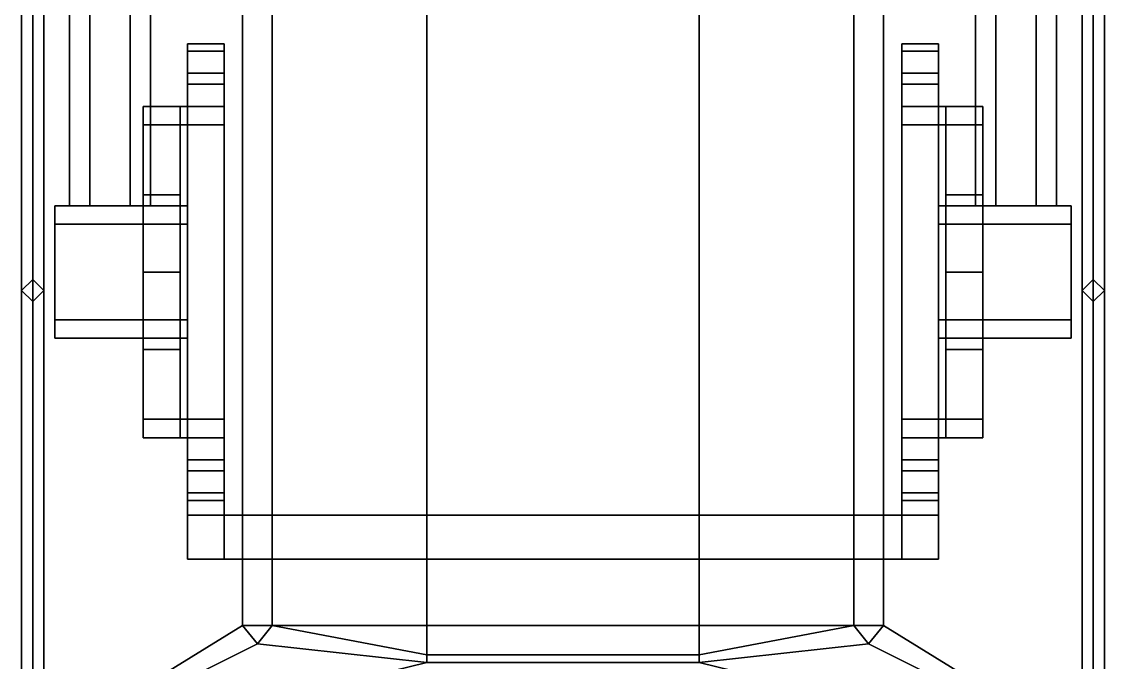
# Model space of a CAD drawing. Extents: x -1.6 to 1.6, y -8.5 to 8.5.
# Drawn here: x -1.47 to 1.47, y -6.98 to -5.24 of the extents above; entities that cross this region are included whole.
import ezdxf

# ---------------------------------------------------------------- set-up
doc = ezdxf.new("R2010")
doc.units = 0
doc.layers.get('0').update_dxf_attribs({"linetype": 'CONTINUOUS'})
doc.layers.add('TMP', color=5, linetype='CONTINUOUS')

msp = doc.modelspace()

# ---------------------------------------------------------------- linework, layer by layer
for points in [[(-1.47, 7.26, 1.54), (-1.47, 7.26, 1.16), (-1.47, -7.25, 1.16), (-1.47, -7.25, 1.54)], [(-1.47, -7.25, 1.16), (-1.47, 7.26, 1.16), (1.47, 7.26, 1.16), (1.47, -7.25, 1.16)], [(1.47, -7.25, 1.16), (1.47, 7.26, 1.16), (1.47, 7.26, 1.54), (1.47, -7.25, 1.54)], [(-0.79, -4.21, 3.62), (-0.87, -4.21, 3.53), (-0.87, -6.88, 3.53), (-0.79, -6.88, 3.62)], [(-0.37, -6.88, 3.68), (-0.37, -4.21, 3.68), (-0.79, -4.21, 3.62), (-0.79, -6.88, 3.62)], [(0.37, -6.88, 3.68), (0.37, -4.21, 3.68), (-0.37, -4.21, 3.68), (-0.37, -6.88, 3.68)], [(0.79, -4.21, 3.62), (0.37, -4.21, 3.68), (0.37, -6.88, 3.68), (0.79, -6.88, 3.62)], [(0.87, -6.88, 3.53), (0.87, -4.21, 3.53), (0.79, -4.21, 3.62), (0.79, -6.88, 3.62)], [(-0.87, -6.88, 1.54), (-0.87, -4.58, 1.54), (-1.47, -4.58, 1.54), (-1.47, -7.25, 1.54)], [(-0.87, -4.58, 3.53), (-0.87, -4.58, 1.54), (-0.87, -6.88, 1.54), (-0.87, -6.88, 3.53)], [(0.87, -6.88, 1.54), (0.87, -4.58, 1.54), (0.87, -4.58, 3.53), (0.87, -6.88, 3.53)], [(1.47, -7.25, 1.54), (1.47, -4.58, 1.54), (0.87, -4.58, 1.54), (0.87, -6.88, 1.54)], [(-0.83, -6.93, 1.54), (-0.83, -6.93, 1.54), (-0.87, -6.88, 1.54), (-1.47, -7.25, 1.54)], [(-0.87, -6.88, 3.53), (-0.87, -6.88, 1.54), (-0.83, -6.93, 1.54), (-0.83, -6.93, 3.53)], [(-0.87, -6.88, 3.53), (-0.87, -6.88, 3.53), (-0.83, -6.93, 3.53), (-0.79, -6.88, 3.62)], [(-0.79, -6.88, 3.62), (-0.83, -6.93, 3.53), (-0.37, -6.98, 3.53), (-0.37, -6.96, 3.62)], [(-0.79, -6.88, 3.62), (-0.79, -6.88, 3.62), (-0.37, -6.96, 3.62), (-0.37, -6.88, 3.68)], [(-0.37, -6.88, 3.68), (-0.37, -6.96, 3.62), (0.37, -6.96, 3.62), (0.37, -6.88, 3.68)], [(0.37, -6.88, 3.68), (0.37, -6.96, 3.62), (0.79, -6.88, 3.62)], [(0.37, -6.96, 3.62), (0.37, -6.98, 3.53), (0.83, -6.93, 3.53), (0.79, -6.88, 3.62)], [(0.79, -6.88, 3.62), (0.83, -6.93, 3.53), (0.87, -6.88, 3.53)], [(0.83, -6.93, 1.54), (0.87, -6.88, 1.54), (0.87, -6.88, 3.53), (0.83, -6.93, 3.53)], [(1.47, -7.25, 1.54), (1.47, -7.25, 1.54), (0.87, -6.88, 1.54), (0.83, -6.93, 1.54)], [(-0.37, -6.98, 1.54), (-0.37, -6.98, 1.54), (-0.83, -6.93, 1.54), (-1.47, -7.25, 1.54)], [(-0.83, -6.93, 1.54), (-0.37, -6.98, 1.54), (-0.37, -6.98, 3.53), (-0.83, -6.93, 3.53)], [(0.37, -6.98, 3.53), (0.37, -6.98, 1.54), (0.83, -6.93, 1.54), (0.83, -6.93, 3.53)], [(1.47, -7.25, 1.54), (1.47, -7.25, 1.54), (0.83, -6.93, 1.54), (0.37, -6.98, 1.54)], [(-0.37, -6.96, 3.62), (-0.37, -6.98, 3.53), (0.37, -6.98, 3.53), (0.37, -6.96, 3.62)], [(1.47, -7.25, 1.54), (0.37, -6.98, 1.54), (-0.37, -6.98, 1.54), (-1.47, -7.25, 1.54)], [(-0.37, -6.98, 3.53), (-0.37, -6.98, 1.54), (0.37, -6.98, 1.54), (0.37, -6.98, 3.53)]]:
    msp.add_3dface(points)
at = {"layer": 'TMP'}
for points in [[(-1.47, -7.05, 2.4), (-1.44, -7.08, 2.43), (-1.44, -4.21, 2.43), (-1.47, -4.21, 2.4)], [(-1.44, -7.02, 2.37), (-1.47, -7.05, 2.4), (-1.47, -4.21, 2.4), (-1.44, -4.21, 2.37)], [(-1.44, -7.08, 2.43), (-1.41, -7.05, 2.4), (-1.41, -4.21, 2.4), (-1.44, -4.21, 2.43)], [(-1.41, -7.05, 2.4), (-1.44, -7.02, 2.37), (-1.44, -4.21, 2.37), (-1.41, -4.21, 2.4)], [(1.44, -7.02, 2.37), (1.41, -7.05, 2.4), (1.41, -4.21, 2.4), (1.44, -4.21, 2.37)], [(1.41, -7.05, 2.4), (1.44, -7.08, 2.43), (1.44, -4.21, 2.43), (1.41, -4.21, 2.4)], [(1.47, -7.05, 2.4), (1.44, -7.02, 2.37), (1.44, -4.21, 2.37), (1.47, -4.21, 2.4)], [(1.44, -7.08, 2.43), (1.47, -7.05, 2.4), (1.47, -4.21, 2.4), (1.44, -4.21, 2.43)], [(-1.34, -5.74, 0.54), (-1.285, -5.74, 0.6353), (-1.285, -4.54, 0.6353), (-1.34, -4.54, 0.54)], [(-1.285, -5.74, 0.4447), (-1.34, -5.74, 0.54), (-1.34, -4.54, 0.54), (-1.285, -4.54, 0.4447)], [(-1.285, -5.74, 0.6353), (-1.175, -5.74, 0.6353), (-1.175, -4.54, 0.6353), (-1.285, -4.54, 0.6353)], [(-1.175, -5.74, 0.4447), (-1.285, -5.74, 0.4447), (-1.285, -4.54, 0.4447), (-1.175, -4.54, 0.4447)], [(-1.175, -5.74, 0.6353), (-1.12, -5.74, 0.54), (-1.12, -4.54, 0.54), (-1.175, -4.54, 0.6353)], [(-1.12, -5.74, 0.54), (-1.175, -5.74, 0.4447), (-1.175, -4.54, 0.4447), (-1.12, -4.54, 0.54)], [(1.175, -5.74, 0.4447), (1.12, -5.74, 0.54), (1.12, -4.54, 0.54), (1.175, -4.54, 0.4447)], [(1.12, -5.74, 0.54), (1.175, -5.74, 0.6353), (1.175, -4.54, 0.6353), (1.12, -4.54, 0.54)], [(1.285, -5.74, 0.4447), (1.175, -5.74, 0.4447), (1.175, -4.54, 0.4447), (1.285, -4.54, 0.4447)], [(1.175, -5.74, 0.6353), (1.285, -5.74, 0.6353), (1.285, -4.54, 0.6353), (1.175, -4.54, 0.6353)], [(1.34, -5.74, 0.54), (1.285, -5.74, 0.4447), (1.285, -4.54, 0.4447), (1.34, -4.54, 0.54)], [(1.285, -5.74, 0.6353), (1.34, -5.74, 0.54), (1.34, -4.54, 0.54), (1.285, -4.54, 0.6353)], [(-1.02, -6.54, 0.31), (-1.02, -6.46, 0.39), (-1.02, -5.38, 0.39), (-1.02, -5.3, 0.31)], [(-1.02, -5.3, 0.31), (-1.02, -5.38, 0.39), (-1.02, -5.38, 0.66), (-1.02, -5.3, 0.67)], [(-0.92, -5.3, 0.67), (-0.92, -5.3, 0.31), (-1.02, -5.3, 0.31), (-1.02, -5.3, 0.67)], [(-0.92, -5.3, 0.31), (-0.92, -6.54, 0.31), (-1.02, -6.54, 0.31), (-1.02, -5.3, 0.31)], [(-1.02, -5.3, 0.67), (-1.02, -5.38, 0.66), (-1.02, -5.38, 0.78), (-1.02, -5.32, 0.84)], [(-0.92, -5.32, 0.84), (-0.92, -5.3, 0.67), (-1.02, -5.3, 0.67), (-1.02, -5.32, 0.84)], [(-1.02, -5.32, 0.84), (-1.02, -5.38, 0.78), (-1.02, -5.47, 0.83), (-1.02, -5.41, 0.92)], [(-0.92, -5.41, 0.92), (-0.92, -5.32, 0.84), (-1.02, -5.32, 0.84), (-1.02, -5.41, 0.92)], [(-0.92, -5.3, 0.31), (-0.92, -5.38, 0.39), (-0.92, -6.46, 0.39), (-0.92, -6.54, 0.31)], [(-0.92, -5.38, 0.66), (-0.92, -5.38, 0.39), (-0.92, -5.3, 0.31), (-0.92, -5.3, 0.67)], [(-0.92, -5.38, 0.78), (-0.92, -5.38, 0.66), (-0.92, -5.3, 0.67), (-0.92, -5.32, 0.84)], [(-0.92, -5.47, 0.83), (-0.92, -5.38, 0.78), (-0.92, -5.32, 0.84), (-0.92, -5.41, 0.92)], [(0.92, -6.54, 0.31), (0.92, -5.3, 0.31), (1.02, -5.3, 0.31), (1.02, -6.54, 0.31)], [(0.92, -6.54, 0.31), (0.92, -6.46, 0.39), (0.92, -5.38, 0.39), (0.92, -5.3, 0.31)], [(0.92, -5.3, 0.31), (0.92, -5.38, 0.39), (0.92, -5.38, 0.66), (0.92, -5.3, 0.67)], [(1.02, -5.3, 0.67), (1.02, -5.3, 0.31), (0.92, -5.3, 0.31), (0.92, -5.3, 0.67)], [(0.92, -5.3, 0.67), (0.92, -5.38, 0.66), (0.92, -5.38, 0.78), (0.92, -5.32, 0.84)], [(1.02, -5.32, 0.84), (1.02, -5.3, 0.67), (0.92, -5.3, 0.67), (0.92, -5.32, 0.84)], [(0.92, -5.32, 0.84), (0.92, -5.38, 0.78), (0.92, -5.47, 0.83), (0.92, -5.41, 0.92)], [(1.02, -5.41, 0.92), (1.02, -5.32, 0.84), (0.92, -5.32, 0.84), (0.92, -5.41, 0.92)], [(1.02, -5.3, 0.31), (1.02, -5.38, 0.39), (1.02, -6.46, 0.39), (1.02, -6.54, 0.31)], [(1.02, -5.38, 0.66), (1.02, -5.38, 0.39), (1.02, -5.3, 0.31), (1.02, -5.3, 0.67)], [(1.02, -5.38, 0.78), (1.02, -5.38, 0.66), (1.02, -5.3, 0.67), (1.02, -5.32, 0.84)], [(1.02, -5.47, 0.83), (1.02, -5.38, 0.78), (1.02, -5.32, 0.84), (1.02, -5.41, 0.92)], [(-0.92, -6.46, 0.39), (-0.92, -5.38, 0.39), (-1.02, -5.38, 0.39), (-1.02, -6.46, 0.39)], [(-1.02, -5.38, 0.66), (-1.02, -5.38, 0.39), (-0.92, -5.38, 0.39), (-0.92, -5.38, 0.66)], [(-1.02, -5.38, 0.78), (-1.02, -5.38, 0.66), (-0.92, -5.38, 0.66), (-0.92, -5.38, 0.78)], [(-1.02, -5.47, 0.83), (-1.02, -5.38, 0.78), (-0.92, -5.38, 0.78), (-0.92, -5.47, 0.83)], [(0.92, -5.38, 0.39), (0.92, -6.46, 0.39), (1.02, -6.46, 0.39), (1.02, -5.38, 0.39)], [(0.92, -5.38, 0.66), (0.92, -5.38, 0.39), (1.02, -5.38, 0.39), (1.02, -5.38, 0.66)], [(0.92, -5.38, 0.78), (0.92, -5.38, 0.66), (1.02, -5.38, 0.66), (1.02, -5.38, 0.78)], [(0.92, -5.47, 0.83), (0.92, -5.38, 0.78), (1.02, -5.38, 0.78), (1.02, -5.47, 0.83)], [(-1.02, -5.41, 0.92), (-1.02, -6.43, 0.92), (-0.92, -6.43, 0.92), (-0.92, -5.41, 0.92)], [(-1.02, -6.37, 0.83), (-1.02, -6.43, 0.92), (-1.02, -5.41, 0.92), (-1.02, -5.47, 0.83)], [(-0.92, -5.41, 0.92), (-0.92, -6.43, 0.92), (-0.92, -6.37, 0.83), (-0.92, -5.47, 0.83)], [(0.92, -6.43, 0.92), (0.92, -5.41, 0.92), (0.92, -5.47, 0.83), (0.92, -6.37, 0.83)], [(1.02, -6.43, 0.92), (1.02, -5.41, 0.92), (0.92, -5.41, 0.92), (0.92, -6.43, 0.92)], [(1.02, -5.47, 0.83), (1.02, -5.41, 0.92), (1.02, -6.43, 0.92), (1.02, -6.37, 0.83)], [(-1.14, -5.71, 0.76), (-1.14, -5.71, 0.9), (-1.14, -5.47, 0.78), (-1.14, -5.52, 0.69)], [(-1.14, -5.47, 0.78), (-1.14, -5.71, 0.9), (-1.04, -5.71, 0.9), (-1.04, -5.47, 0.78)], [(-1.02, -5.52, 0.39), (-1.14, -5.52, 0.69), (-1.14, -5.47, 0.78), (-1.02, -5.47, 0.39)], [(-1.02, -5.47, 0.39), (-1.14, -5.47, 0.78), (-1.04, -5.47, 0.78), (-0.92, -5.47, 0.39)], [(-1.04, -5.47, 0.78), (-1.04, -5.71, 0.9), (-1.04, -5.71, 0.76), (-1.04, -5.52, 0.69)], [(-1.04, -5.47, 0.78), (-1.04, -5.52, 0.69), (-0.92, -5.52, 0.39), (-0.92, -5.47, 0.39)], [(-0.92, -5.47, 0.83), (-0.92, -6.37, 0.83), (-1.02, -6.37, 0.83), (-1.02, -5.47, 0.83)], [(0.92, -6.37, 0.83), (0.92, -5.47, 0.83), (1.02, -5.47, 0.83), (1.02, -6.37, 0.83)], [(0.92, -5.47, 0.39), (1.04, -5.47, 0.78), (1.14, -5.47, 0.78), (1.02, -5.47, 0.39)], [(1.04, -5.52, 0.69), (1.04, -5.47, 0.78), (0.92, -5.47, 0.39), (0.92, -5.52, 0.39)], [(1.02, -5.47, 0.39), (1.14, -5.47, 0.78), (1.14, -5.52, 0.69), (1.02, -5.52, 0.39)], [(1.04, -5.47, 0.78), (1.04, -5.71, 0.9), (1.14, -5.71, 0.9), (1.14, -5.47, 0.78)], [(1.04, -5.71, 0.76), (1.04, -5.71, 0.9), (1.04, -5.47, 0.78), (1.04, -5.52, 0.69)], [(1.14, -5.47, 0.78), (1.14, -5.71, 0.9), (1.14, -5.71, 0.76), (1.14, -5.52, 0.69)], [(-1.04, -5.52, 0.69), (-1.04, -5.71, 0.76), (-1.14, -5.71, 0.76), (-1.14, -5.52, 0.69)], [(-0.92, -5.52, 0.39), (-1.04, -5.52, 0.69), (-1.14, -5.52, 0.69), (-1.02, -5.52, 0.39)], [(1.02, -5.52, 0.39), (1.14, -5.52, 0.69), (1.04, -5.52, 0.69), (0.92, -5.52, 0.39)], [(1.14, -5.52, 0.69), (1.14, -5.71, 0.76), (1.04, -5.71, 0.76), (1.04, -5.52, 0.69)], [(-1.14, -5.71, 0.9), (-1.14, -5.92, 0.94), (-1.04, -5.92, 0.94), (-1.04, -5.71, 0.9)], [(-1.14, -5.92, 0.79), (-1.14, -5.92, 0.94), (-1.14, -5.71, 0.9), (-1.14, -5.71, 0.76)], [(-1.04, -5.71, 0.76), (-1.04, -5.92, 0.79), (-1.14, -5.92, 0.79), (-1.14, -5.71, 0.76)], [(-1.04, -5.71, 0.9), (-1.04, -5.92, 0.94), (-1.04, -5.92, 0.79), (-1.04, -5.71, 0.76)], [(1.14, -5.71, 0.76), (1.14, -5.92, 0.79), (1.04, -5.92, 0.79), (1.04, -5.71, 0.76)], [(1.04, -5.92, 0.79), (1.04, -5.92, 0.94), (1.04, -5.71, 0.9), (1.04, -5.71, 0.76)], [(1.04, -5.71, 0.9), (1.04, -5.92, 0.94), (1.14, -5.92, 0.94), (1.14, -5.71, 0.9)], [(1.14, -5.71, 0.9), (1.14, -5.92, 0.94), (1.14, -5.92, 0.79), (1.14, -5.71, 0.76)], [(-1.38, -6.1, 0.69), (-1.38, -5.74, 0.69), (-1.38, -5.74, 0.43), (-1.38, -6.1, 0.43)], [(-1.38, -6.1, 0.43), (-1.38, -5.74, 0.43), (-1.02, -5.74, 0.43), (-1.02, -6.1, 0.43)], [(-1.38, -6.05, 0.75), (-1.38, -5.79, 0.75), (-1.38, -5.74, 0.69), (-1.38, -6.1, 0.69)], [(-1.38, -5.74, 0.69), (-1.38, -5.79, 0.75), (-1.02, -5.79, 0.75), (-1.02, -5.74, 0.69)], [(-1.38, -5.74, 0.43), (-1.38, -5.74, 0.69), (-1.02, -5.74, 0.69), (-1.02, -5.74, 0.43)], [(1.02, -5.74, 0.69), (1.02, -5.79, 0.75), (1.38, -5.79, 0.75), (1.38, -5.74, 0.69)], [(1.02, -5.74, 0.43), (1.02, -5.74, 0.69), (1.38, -5.74, 0.69), (1.38, -5.74, 0.43)], [(1.38, -5.74, 0.43), (1.38, -6.1, 0.43), (1.02, -6.1, 0.43), (1.02, -5.74, 0.43)], [(1.38, -5.79, 0.75), (1.38, -6.05, 0.75), (1.38, -6.1, 0.69), (1.38, -5.74, 0.69)], [(1.38, -5.74, 0.69), (1.38, -6.1, 0.69), (1.38, -6.1, 0.43), (1.38, -5.74, 0.43)], [(-1.02, -6.05, 0.75), (-1.02, -5.79, 0.75), (-1.38, -5.79, 0.75), (-1.38, -6.05, 0.75)], [(1.02, -5.79, 0.75), (1.02, -6.05, 0.75), (1.38, -6.05, 0.75), (1.38, -5.79, 0.75)], [(-1.14, -6.13, 0.9), (-1.14, -5.92, 0.94), (-1.14, -5.92, 0.79), (-1.14, -6.13, 0.76)], [(-1.04, -6.13, 0.9), (-1.04, -5.92, 0.94), (-1.14, -5.92, 0.94), (-1.14, -6.13, 0.9)], [(-1.14, -6.13, 0.76), (-1.14, -5.92, 0.79), (-1.04, -5.92, 0.79), (-1.04, -6.13, 0.76)], [(-1.04, -5.92, 0.79), (-1.04, -5.92, 0.94), (-1.04, -6.13, 0.9), (-1.04, -6.13, 0.76)], [(1.04, -6.13, 0.9), (1.04, -5.92, 0.94), (1.04, -5.92, 0.79), (1.04, -6.13, 0.76)], [(1.14, -6.13, 0.9), (1.14, -5.92, 0.94), (1.04, -5.92, 0.94), (1.04, -6.13, 0.9)], [(1.04, -6.13, 0.76), (1.04, -5.92, 0.79), (1.14, -5.92, 0.79), (1.14, -6.13, 0.76)], [(1.14, -5.92, 0.79), (1.14, -5.92, 0.94), (1.14, -6.13, 0.9), (1.14, -6.13, 0.76)], [(-1.47, -5.97, 2.4), (-1.44, -5.94, 2.37), (-1.44, -5.94, 1.54), (-1.47, -5.97, 1.54)], [(-1.44, -5.94, 2.37), (-1.41, -5.97, 2.4), (-1.41, -5.97, 1.54), (-1.44, -5.94, 1.54)], [(1.41, -5.97, 2.4), (1.44, -5.94, 2.37), (1.44, -5.94, 1.54), (1.41, -5.97, 1.54)], [(1.44, -5.94, 2.37), (1.47, -5.97, 2.4), (1.47, -5.97, 1.54), (1.44, -5.94, 1.54)], [(-1.44, -6, 2.37), (-1.47, -5.97, 2.4), (-1.47, -5.97, 1.54), (-1.44, -6, 1.54)], [(-1.41, -5.97, 2.4), (-1.44, -6, 2.37), (-1.44, -6, 1.54), (-1.41, -5.97, 1.54)], [(1.44, -6, 2.37), (1.41, -5.97, 2.4), (1.41, -5.97, 1.54), (1.44, -6, 1.54)], [(1.47, -5.97, 2.4), (1.44, -6, 2.37), (1.44, -6, 1.54), (1.47, -5.97, 1.54)], [(-1.02, -6.1, 0.69), (-1.02, -6.05, 0.75), (-1.38, -6.05, 0.75), (-1.38, -6.1, 0.69)], [(1.38, -6.1, 0.69), (1.38, -6.05, 0.75), (1.02, -6.05, 0.75), (1.02, -6.1, 0.69)], [(-1.02, -6.1, 0.43), (-1.02, -6.1, 0.69), (-1.38, -6.1, 0.69), (-1.38, -6.1, 0.43)], [(1.38, -6.1, 0.43), (1.38, -6.1, 0.69), (1.02, -6.1, 0.69), (1.02, -6.1, 0.43)], [(-1.14, -6.37, 0.78), (-1.14, -6.13, 0.9), (-1.14, -6.13, 0.76), (-1.14, -6.32, 0.69)], [(-1.04, -6.37, 0.78), (-1.04, -6.13, 0.9), (-1.14, -6.13, 0.9), (-1.14, -6.37, 0.78)], [(-1.14, -6.32, 0.69), (-1.14, -6.13, 0.76), (-1.04, -6.13, 0.76), (-1.04, -6.32, 0.69)], [(-1.04, -6.13, 0.76), (-1.04, -6.13, 0.9), (-1.04, -6.37, 0.78), (-1.04, -6.32, 0.69)], [(1.04, -6.37, 0.78), (1.04, -6.13, 0.9), (1.04, -6.13, 0.76), (1.04, -6.32, 0.69)], [(1.04, -6.32, 0.69), (1.04, -6.13, 0.76), (1.14, -6.13, 0.76), (1.14, -6.32, 0.69)], [(1.14, -6.37, 0.78), (1.14, -6.13, 0.9), (1.04, -6.13, 0.9), (1.04, -6.37, 0.78)], [(1.14, -6.13, 0.76), (1.14, -6.13, 0.9), (1.14, -6.37, 0.78), (1.14, -6.32, 0.69)], [(-1.02, -6.32, 0.39), (-1.14, -6.32, 0.69), (-1.04, -6.32, 0.69), (-0.92, -6.32, 0.39)], [(-1.02, -6.37, 0.39), (-1.14, -6.37, 0.78), (-1.14, -6.32, 0.69), (-1.02, -6.32, 0.39)], [(-1.04, -6.32, 0.69), (-1.04, -6.37, 0.78), (-0.92, -6.37, 0.39), (-0.92, -6.32, 0.39)], [(1.04, -6.37, 0.78), (1.04, -6.32, 0.69), (0.92, -6.32, 0.39), (0.92, -6.37, 0.39)], [(0.92, -6.32, 0.39), (1.04, -6.32, 0.69), (1.14, -6.32, 0.69), (1.02, -6.32, 0.39)], [(1.02, -6.32, 0.39), (1.14, -6.32, 0.69), (1.14, -6.37, 0.78), (1.02, -6.37, 0.39)], [(-0.92, -6.37, 0.39), (-1.04, -6.37, 0.78), (-1.14, -6.37, 0.78), (-1.02, -6.37, 0.39)], [(-1.02, -6.37, 0.83), (-1.02, -6.46, 0.78), (-1.02, -6.52, 0.84), (-1.02, -6.43, 0.92)], [(-0.92, -6.37, 0.83), (-0.92, -6.46, 0.78), (-1.02, -6.46, 0.78), (-1.02, -6.37, 0.83)], [(-0.92, -6.52, 0.84), (-0.92, -6.46, 0.78), (-0.92, -6.37, 0.83), (-0.92, -6.43, 0.92)], [(0.92, -6.37, 0.83), (0.92, -6.46, 0.78), (0.92, -6.52, 0.84), (0.92, -6.43, 0.92)], [(1.02, -6.37, 0.39), (1.14, -6.37, 0.78), (1.04, -6.37, 0.78), (0.92, -6.37, 0.39)], [(1.02, -6.37, 0.83), (1.02, -6.46, 0.78), (0.92, -6.46, 0.78), (0.92, -6.37, 0.83)], [(1.02, -6.52, 0.84), (1.02, -6.46, 0.78), (1.02, -6.37, 0.83), (1.02, -6.43, 0.92)], [(-1.02, -6.43, 0.92), (-1.02, -6.52, 0.84), (-0.92, -6.52, 0.84), (-0.92, -6.43, 0.92)], [(0.92, -6.43, 0.92), (0.92, -6.52, 0.84), (1.02, -6.52, 0.84), (1.02, -6.43, 0.92)], [(-1.02, -6.46, 0.66), (-1.02, -6.46, 0.39), (-1.02, -6.54, 0.31), (-1.02, -6.54, 0.67)], [(-0.92, -6.46, 0.66), (-0.92, -6.46, 0.39), (-1.02, -6.46, 0.39), (-1.02, -6.46, 0.66)], [(-1.02, -6.46, 0.78), (-1.02, -6.46, 0.66), (-1.02, -6.54, 0.67), (-1.02, -6.52, 0.84)], [(-0.92, -6.46, 0.78), (-0.92, -6.46, 0.66), (-1.02, -6.46, 0.66), (-1.02, -6.46, 0.78)], [(-0.92, -6.54, 0.31), (-0.92, -6.46, 0.39), (-0.92, -6.46, 0.66), (-0.92, -6.54, 0.67)], [(-0.92, -6.54, 0.67), (-0.92, -6.46, 0.66), (-0.92, -6.46, 0.78), (-0.92, -6.52, 0.84)], [(0.92, -6.46, 0.78), (0.92, -6.46, 0.66), (0.92, -6.54, 0.67), (0.92, -6.52, 0.84)], [(0.92, -6.46, 0.66), (0.92, -6.46, 0.39), (0.92, -6.54, 0.31), (0.92, -6.54, 0.67)], [(1.02, -6.46, 0.78), (1.02, -6.46, 0.66), (0.92, -6.46, 0.66), (0.92, -6.46, 0.78)], [(1.02, -6.46, 0.66), (1.02, -6.46, 0.39), (0.92, -6.46, 0.39), (0.92, -6.46, 0.66)], [(1.02, -6.54, 0.67), (1.02, -6.46, 0.66), (1.02, -6.46, 0.78), (1.02, -6.52, 0.84)], [(1.02, -6.54, 0.31), (1.02, -6.46, 0.39), (1.02, -6.46, 0.66), (1.02, -6.54, 0.67)], [(-1.02, -6.52, 0.84), (-1.02, -6.54, 0.67), (-0.92, -6.54, 0.67), (-0.92, -6.52, 0.84)], [(0.92, -6.52, 0.84), (0.92, -6.54, 0.67), (1.02, -6.54, 0.67), (1.02, -6.52, 0.84)], [(-1.02, -6.54, 0.67), (-1.02, -6.54, 0.31), (-0.92, -6.54, 0.31), (-0.92, -6.54, 0.67)], [(-1.02, -6.54, 0.65), (-1.02, -6.54, 0.43), (-1.02, -6.7, 0.43), (-1.02, -6.7, 0.65)], [(-1.02, -6.58, 0.43), (-1.02, -6.54, 0.43), (-0.92, -6.54, 0.43), (-0.92, -6.58, 0.43)], [(-0.92, -6.7, 0.65), (-0.92, -6.54, 0.65), (-1.02, -6.54, 0.65), (-1.02, -6.7, 0.65)], [(-0.92, -6.7, 0.43), (-0.92, -6.54, 0.43), (-0.92, -6.54, 0.65), (-0.92, -6.7, 0.65)], [(0.92, -6.54, 0.67), (0.92, -6.54, 0.31), (1.02, -6.54, 0.31), (1.02, -6.54, 0.67)], [(0.92, -6.54, 0.65), (0.92, -6.54, 0.43), (0.92, -6.7, 0.43), (0.92, -6.7, 0.65)], [(1.02, -6.7, 0.65), (1.02, -6.54, 0.65), (0.92, -6.54, 0.65), (0.92, -6.7, 0.65)], [(0.92, -6.58, 0.43), (0.92, -6.54, 0.43), (1.02, -6.54, 0.43), (1.02, -6.58, 0.43)], [(1.02, -6.7, 0.43), (1.02, -6.54, 0.43), (1.02, -6.54, 0.65), (1.02, -6.7, 0.65)], [(-1.02, -6.58, 0.43), (-1.02, -6.58, 0.1), (-1.02, -6.7, 0.1), (-1.02, -6.7, 0.43)], [(1.02, -6.58, 0.43), (1.02, -6.58, 0.1), (-1.02, -6.58, 0.1), (-1.02, -6.58, 0.43)], [(-1.02, -6.7, 0.1), (-1.02, -6.58, 0.1), (1.02, -6.58, 0.1), (1.02, -6.7, 0.1)], [(0.92, -6.7, 0.43), (0.92, -6.58, 0.43), (-0.92, -6.58, 0.43), (-0.92, -6.7, 0.43)], [(1.02, -6.7, 0.1), (1.02, -6.58, 0.1), (1.02, -6.58, 0.43), (1.02, -6.7, 0.43)], [(-1.02, -6.7, 0.43), (-1.02, -6.7, 0.1), (1.02, -6.7, 0.1), (1.02, -6.7, 0.43)], [(-1.02, -6.7, 0.65), (-1.02, -6.7, 0.43), (-0.92, -6.7, 0.43), (-0.92, -6.7, 0.65)], [(0.92, -6.7, 0.65), (0.92, -6.7, 0.43), (1.02, -6.7, 0.43), (1.02, -6.7, 0.65)]]:
    msp.add_3dface(points, dxfattribs=at)

doc.saveas('drawing.dxf')
